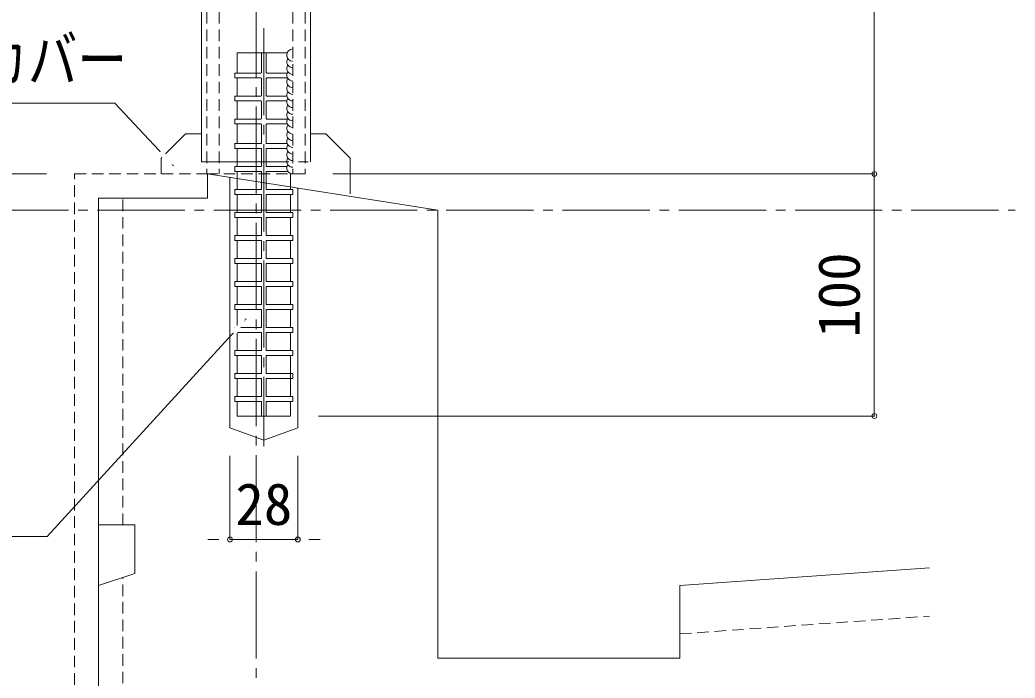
# Model space of a CAD drawing. Units: millimetres at full size. Extents: x -3475 to 3471, y -1129 to 1133.
# Drawn here: x 1725.3 to 2136.3, y -682.1 to -410.2 of the extents above; entities that cross this region are included whole.
import ezdxf
from ezdxf.enums import TextEntityAlignment as Align

# ---------------------------------------------------------------- set-up
doc = ezdxf.new("R2010")
doc.units = ezdxf.units.MM
doc.header["$LTSCALE"] = 4
doc.header["$PDMODE"] = 32
doc.header["$PDSIZE"] = 2
doc.linetypes.add('CHAIN2', pattern=[12, 9, -1, 1, -1])
doc.linetypes.add('DASHED1', pattern=[1.8, 1.2, -0.6])
for name, color, linetype, lineweight in [('0-0_0', 7, 'Continuous', 9), ('0-1_1手摺寸法', 3, 'Continuous', 9), ('0-5_2躯体隠れ', 6, 'DASHED1', 9), ('0-6_2躯体線', 4, 'Continuous', 5), ('0-7_3中心線', 2, 'CHAIN2', 9), ('1-0_KIJUN-A', 2, 'CHAIN2', 9), ('1-4_アンカー', 4, 'Continuous', 5)]:
    doc.layers.add(name, color=color, linetype=linetype, lineweight=lineweight)
doc.styles.add('ＭＳ ゴシック', font='')
doc.styles.get('ＭＳ ゴシック').set_extended_font_data('MS Gothic')

msp = doc.modelspace()

# ---------------------------------------------------------------- linework, layer by layer
at = {"layer": '0-0_0'}
for p, q in [((1845.346, 39.488), (1845.346, -468.757)), ((1800.346, -393.803), (1800.346, -468.757)), ((1783.719, -467.268), (1793.719, -457.268)), ((1800.346, -457.268), (1793.719, -457.268)), ((1845.346, -457.268), (1851.719, -457.268)), ((1861.719, -467.268), (1851.719, -457.268)), ((1783.719, -467.268), (1783.719, -473.803)), ((1861.719, -467.268), (1861.719, -482.073))]:
    msp.add_line(p, q, dxfattribs=at)
at = {"layer": '0-0_0', "linetype": 'CHAIN2'}
msp.add_line((1800.346, -468.757), (1845.346, -468.757), dxfattribs=at)
at = {"layer": '0-0_0'}
for points in [[(1788.719, -470.478), (1764.551, -444.627), (1661.122, -444.627)], [(1818.743, -533.624), (1736.552, -623.602), (1565.997, -623.602)]]:
    msp.add_lwpolyline(points, dxfattribs=at)
at = {"layer": '0-1_1手摺寸法'}
for p, q in [((2078.139, -473.803), (2078.139, 326.197)), ((2078.139, 321.597), (2078.139, -469.203)), ((1736.346, -473.803), (1401.279, -473.803)), ((1736.346, -473.803), (1401.279, -473.803)), ((1736.346, -473.803), (1458.994, -473.803)), ((1854.596, -473.803), (2078.139, -473.803)), ((1854.596, -473.803), (2078.139, -473.803)), ((2078.139, -573.803), (2078.139, -473.803)), ((2078.139, -478.403), (2078.139, -569.203)), ((1848.596, -573.803), (2078.139, -573.803)), ((1812.096, -590.208), (1812.096, -624.783)), ((1840.096, -590.208), (1840.096, -624.783)), ((1807.496, -624.783), (1802.896, -624.783)), ((1812.096, -624.783), (1840.096, -624.783)), ((1840.096, -624.783), (1812.096, -624.783)), ((1844.696, -624.783), (1849.296, -624.783))]:
    msp.add_line(p, q, dxfattribs=at)
for centre, start in [((1838.096, -424.701), 90), ((1838.096, -427.441), 147.231), ((1838.096, -430.18), 147.231), ((1838.096, -432.92), 147.231), ((1838.096, -435.659), 147.231), ((1838.096, -438.398), 147.231), ((1838.096, -441.138), 147.231), ((1838.096, -443.878), 147.231), ((1838.096, -446.617), 147.231), ((1838.096, -449.356), 147.231), ((1838.096, -452.096), 147.231), ((1838.096, -454.836), 147.231), ((1838.096, -457.575), 147.231), ((1838.096, -460.314), 147.231), ((1838.096, -463.054), 147.231), ((1838.096, -465.793), 147.231), ((1838.096, -468.533), 147.231), ((1838.096, -471.272), 147.231)]:
    msp.add_arc(centre, 2.531, start, 270, dxfattribs=at)
for p in [(2078.139, -473.803), (2078.139, -573.803), (1812.096, -624.783), (1840.096, -624.783)]:
    msp.add_point(p, dxfattribs=at)
at = {"layer": '0-5_2躯体隠れ'}
for p, q in [((1747.846, -828.803), (1747.846, -473.803)), ((1747.846, -473.803), (1802.846, -473.803)), ((1767.846, -618.803), (1767.846, -483.803)), ((1767.846, -813.803), (1767.846, -640.47)), ((1997.846, -663.803), (2100.872, -656.444))]:
    msp.add_line(p, q, dxfattribs=at)
at = {"layer": '0-6_2躯体線'}
for p, q in [((1815.096, -423.803), (1835.73, -423.803)), ((1815.096, -423.803), (1815.096, -432.171)), ((1825.096, -431.971), (1825.096, -423.803)), ((1827.096, -423.803), (1827.096, -431.971)), ((1814.096, -432.371), (1814.096, -433.971)), ((1814.296, -432.171), (1824.896, -432.171)), ((1814.296, -434.171), (1824.896, -434.171)), ((1815.096, -434.171), (1815.096, -441.671)), ((1825.096, -441.471), (1825.096, -434.371)), ((1827.096, -434.371), (1827.096, -441.471)), ((1827.296, -432.171), (1835.678, -432.171)), ((1827.296, -434.171), (1835.896, -434.171)), ((1814.096, -441.871), (1814.096, -443.471)), ((1814.296, -441.671), (1824.896, -441.671)), ((1814.296, -443.671), (1824.896, -443.671)), ((1815.096, -443.671), (1815.096, -451.171)), ((1827.296, -441.671), (1835.622, -441.671)), ((1827.296, -443.671), (1835.574, -443.671)), ((1825.096, -450.971), (1825.096, -443.871)), ((1827.096, -443.871), (1827.096, -450.971)), ((1814.096, -451.371), (1814.096, -452.971)), ((1814.296, -451.171), (1824.896, -451.171)), ((1827.296, -451.171), (1835.74, -451.171)), ((1814.296, -453.171), (1824.896, -453.171)), ((1815.096, -453.171), (1815.096, -461.303)), ((1825.096, -461.103), (1825.096, -453.371)), ((1827.096, -461.103), (1827.096, -453.371)), ((1827.296, -453.171), (1835.805, -453.171)), ((1814.096, -461.503), (1814.096, -463.103)), ((1814.296, -461.303), (1824.896, -461.303)), ((1814.296, -463.303), (1824.896, -463.303)), ((1815.096, -463.303), (1815.096, -470.803)), ((1825.096, -470.603), (1825.096, -463.503)), ((1827.096, -463.503), (1827.096, -470.603)), ((1827.296, -461.303), (1835.766, -461.303)), ((1827.296, -463.303), (1835.578, -463.303)), ((1814.096, -471.003), (1814.096, -472.603)), ((1814.296, -470.803), (1824.896, -470.803)), ((1827.296, -470.803), (1835.609, -470.803)), ((1802.846, -473.803), (1897.846, -488.803)), ((1802.846, -473.803), (1802.846, -483.803)), ((1812.096, -475.264), (1812.096, -578.708)), ((1814.296, -472.803), (1824.896, -472.803)), ((1815.096, -472.803), (1815.096, -480.303)), ((1825.096, -473.003), (1825.096, -480.103)), ((1827.096, -473.003), (1827.096, -480.103)), ((1827.296, -472.803), (1836.08, -472.803)), ((1837.096, -473.803), (1837.096, -480.303)), ((1814.096, -480.503), (1814.096, -482.103)), ((1814.296, -480.303), (1824.896, -480.303)), ((1827.296, -480.303), (1837.896, -480.303)), ((1838.096, -480.503), (1838.096, -482.103)), ((1840.096, -479.685), (1840.096, -578.708)), ((1757.846, -813.803), (1757.846, -483.803)), ((1757.846, -483.803), (1802.846, -483.803)), ((1814.296, -482.303), (1824.896, -482.303)), ((1815.096, -482.303), (1815.096, -489.803)), ((1825.096, -482.503), (1825.096, -489.603)), ((1827.096, -482.503), (1827.096, -489.603)), ((1827.296, -482.303), (1837.896, -482.303)), ((1837.096, -482.303), (1837.096, -489.803)), ((1897.846, -673.803), (1897.846, -488.803)), ((1814.096, -490.003), (1814.096, -491.603)), ((1814.296, -489.803), (1824.896, -489.803)), ((1814.296, -491.803), (1824.896, -491.803)), ((1815.096, -491.803), (1815.096, -499.303)), ((1825.096, -492.003), (1825.096, -499.103)), ((1827.096, -492.003), (1827.096, -499.103)), ((1827.296, -489.803), (1837.896, -489.803)), ((1827.296, -491.803), (1837.896, -491.803)), ((1837.096, -491.803), (1837.096, -499.303)), ((1838.096, -490.003), (1838.096, -491.603)), ((1814.096, -499.503), (1814.096, -501.103)), ((1814.296, -499.303), (1824.896, -499.303)), ((1814.296, -501.303), (1824.896, -501.303)), ((1815.096, -501.303), (1815.096, -508.803)), ((1827.296, -499.303), (1837.896, -499.303)), ((1827.296, -501.303), (1837.896, -501.303)), ((1837.096, -501.303), (1837.096, -508.803)), ((1838.096, -499.503), (1838.096, -501.103)), ((1825.096, -501.503), (1825.096, -508.603)), ((1827.096, -501.503), (1827.096, -508.603)), ((1814.096, -509.003), (1814.096, -510.603)), ((1814.296, -508.803), (1824.896, -508.803)), ((1827.296, -508.803), (1837.896, -508.803)), ((1838.096, -509.003), (1838.096, -510.603)), ((1814.296, -510.803), (1824.896, -510.803)), ((1815.096, -510.803), (1815.096, -518.303)), ((1825.096, -511.003), (1825.096, -518.103)), ((1827.096, -511.003), (1827.096, -518.103)), ((1827.296, -510.803), (1837.896, -510.803)), ((1837.096, -510.803), (1837.096, -518.303)), ((1814.096, -518.503), (1814.096, -520.103)), ((1814.296, -518.303), (1824.896, -518.303)), ((1814.296, -520.303), (1824.896, -520.303)), ((1815.096, -520.303), (1815.096, -527.803)), ((1825.096, -520.503), (1825.096, -527.603)), ((1827.096, -520.503), (1827.096, -527.603)), ((1827.296, -518.303), (1837.896, -518.303)), ((1827.296, -520.303), (1837.896, -520.303)), ((1837.096, -520.303), (1837.096, -527.803)), ((1838.096, -518.503), (1838.096, -520.103)), ((1814.096, -528.003), (1814.096, -529.603)), ((1814.296, -527.803), (1824.896, -527.803)), ((1814.296, -529.803), (1824.896, -529.803)), ((1815.096, -529.803), (1815.096, -537.303)), ((1825.096, -530.003), (1825.096, -537.103)), ((1827.096, -530.003), (1827.096, -537.103)), ((1827.296, -527.803), (1837.896, -527.803)), ((1827.296, -529.803), (1837.896, -529.803)), ((1837.096, -529.803), (1837.096, -537.303)), ((1838.096, -528.003), (1838.096, -529.603)), ((1814.096, -537.503), (1814.096, -539.103)), ((1814.296, -537.303), (1824.896, -537.303)), ((1827.296, -537.303), (1837.896, -537.303)), ((1838.096, -537.503), (1838.096, -539.103)), ((1814.296, -539.303), (1824.896, -539.303)), ((1815.096, -539.303), (1815.096, -546.803)), ((1825.096, -539.503), (1825.096, -546.603)), ((1827.096, -539.503), (1827.096, -546.603)), ((1827.296, -539.303), (1837.896, -539.303)), ((1837.096, -539.303), (1837.096, -546.803)), ((1814.096, -547.003), (1814.096, -548.603)), ((1814.296, -546.803), (1824.896, -546.803)), ((1814.296, -548.803), (1824.896, -548.803)), ((1815.096, -548.803), (1815.096, -556.303)), ((1825.096, -549.003), (1825.096, -556.103)), ((1827.096, -549.003), (1827.096, -556.103)), ((1827.296, -546.803), (1837.896, -546.803)), ((1827.296, -548.803), (1837.896, -548.803)), ((1837.096, -548.803), (1837.096, -565.803)), ((1838.096, -547.003), (1838.096, -548.603)), ((1814.096, -556.503), (1814.096, -558.103)), ((1814.296, -556.303), (1824.896, -556.303)), ((1814.296, -558.303), (1824.896, -558.303)), ((1815.096, -558.303), (1815.096, -565.803)), ((1825.096, -558.503), (1825.096, -565.603)), ((1827.096, -558.503), (1827.096, -565.603)), ((1827.296, -556.303), (1837.896, -556.303)), ((1827.296, -558.303), (1837.896, -558.303)), ((1838.096, -556.503), (1838.096, -558.103)), ((1814.096, -566.003), (1814.096, -567.603)), ((1814.296, -565.803), (1824.896, -565.803)), ((1827.296, -565.803), (1837.896, -565.803)), ((1838.096, -566.003), (1838.096, -567.603)), ((1814.296, -567.803), (1824.896, -567.803)), ((1815.096, -567.803), (1815.096, -573.803)), ((1825.096, -568.003), (1825.096, -573.803)), ((1827.096, -568.003), (1827.096, -573.803)), ((1827.296, -567.803), (1837.896, -567.803)), ((1837.096, -567.803), (1837.096, -573.803)), ((1815.096, -573.803), (1837.096, -573.803)), ((1826.096, -583.803), (1812.096, -578.708)), ((1826.096, -583.803), (1840.096, -578.708)), ((1757.846, -618.803), (1772.846, -618.803)), ((1772.846, -638.803), (1772.846, -618.803)), ((1997.846, -643.803), (2100.872, -636.444)), ((1757.846, -643.803), (1772.846, -638.803))]:
    msp.add_line(p, q, dxfattribs=at)
msp.add_lwpolyline([(1897.846, -673.803), (1997.846, -673.803), (1997.846, -643.803)], dxfattribs=at)
for centre, start, end in [((1814.296, -432.371), 90, 180), ((1814.296, -433.971), 180, 270), ((1824.896, -431.971), 270, 0), ((1824.896, -434.371), 0, 90), ((1827.296, -431.971), 180, 270), ((1827.296, -434.371), 90, 180), ((1814.296, -441.871), 90, 180), ((1814.296, -443.471), 180, 270), ((1824.896, -441.471), 270, 0), ((1824.896, -443.871), 0, 90), ((1827.296, -441.471), 180, 270), ((1827.296, -443.871), 90, 180), ((1814.296, -451.371), 90, 180), ((1824.896, -450.971), 270, 0), ((1827.296, -450.971), 180, 270), ((1814.296, -452.971), 180, 270), ((1824.896, -453.371), 0, 90), ((1827.296, -453.371), 90, 180), ((1814.296, -461.503), 90, 180), ((1814.296, -463.103), 180, 270), ((1824.896, -461.103), 270, 0), ((1824.896, -463.503), 0, 90), ((1827.296, -461.103), 180, 270), ((1827.296, -463.503), 90, 180), ((1814.296, -471.003), 90, 180), ((1824.896, -470.603), 270, 0), ((1827.296, -470.603), 180, 270), ((1814.296, -472.603), 180, 270), ((1824.896, -473.003), 0, 90), ((1827.296, -473.003), 90, 180), ((1814.296, -480.503), 90, 180), ((1824.896, -480.103), 270, 0), ((1827.296, -480.103), 180, 270), ((1837.896, -480.503), 0, 90), ((1814.296, -482.103), 180, 270), ((1824.896, -482.503), 0, 90), ((1827.296, -482.503), 90, 180), ((1837.896, -482.103), 270, 0), ((1814.296, -490.003), 90, 180), ((1814.296, -491.603), 180, 270), ((1824.896, -489.603), 270, 0), ((1824.896, -492.003), 0, 90), ((1827.296, -489.603), 180, 270), ((1827.296, -492.003), 90, 180), ((1837.896, -490.003), 0, 90), ((1837.896, -491.603), 270, 0), ((1814.296, -499.503), 90, 180), ((1814.296, -501.103), 180, 270), ((1824.896, -499.103), 270, 0), ((1824.896, -501.503), 0, 90), ((1827.296, -499.103), 180, 270), ((1827.296, -501.503), 90, 180), ((1837.896, -499.503), 0, 90), ((1837.896, -501.103), 270, 0), ((1814.296, -509.003), 90, 180), ((1824.896, -508.603), 270, 0), ((1827.296, -508.603), 180, 270), ((1837.896, -509.003), 0, 90), ((1814.296, -510.603), 180, 270), ((1824.896, -511.003), 0, 90), ((1827.296, -511.003), 90, 180), ((1837.896, -510.603), 270, 0), ((1814.296, -518.503), 90, 180), ((1814.296, -520.103), 180, 270), ((1824.896, -518.103), 270, 0), ((1824.896, -520.503), 0, 90), ((1827.296, -518.103), 180, 270), ((1827.296, -520.503), 90, 180), ((1837.896, -518.503), 0, 90), ((1837.896, -520.103), 270, 0), ((1814.296, -528.003), 90, 180), ((1814.296, -529.603), 180, 270), ((1824.896, -527.603), 270, 0), ((1824.896, -530.003), 0, 90), ((1827.296, -527.603), 180, 270), ((1827.296, -530.003), 90, 180), ((1837.896, -528.003), 0, 90), ((1837.896, -529.603), 270, 0), ((1814.296, -537.503), 90, 180), ((1824.896, -537.103), 270, 0), ((1827.296, -537.103), 180, 270), ((1837.896, -537.503), 0, 90), ((1814.296, -539.103), 180, 270), ((1824.896, -539.503), 0, 90), ((1827.296, -539.503), 90, 180), ((1837.896, -539.103), 270, 0), ((1814.296, -547.003), 90, 180), ((1814.296, -548.603), 180, 270), ((1824.896, -546.603), 270, 0), ((1824.896, -549.003), 0, 90), ((1827.296, -546.603), 180, 270), ((1827.296, -549.003), 90, 180), ((1837.896, -547.003), 0, 90), ((1837.896, -548.603), 270, 0), ((1814.296, -556.503), 90, 180), ((1814.296, -558.103), 180, 270), ((1824.896, -556.103), 270, 0), ((1824.896, -558.503), 0, 90), ((1827.296, -556.103), 180, 270), ((1827.296, -558.503), 90, 180), ((1837.896, -556.503), 0, 90), ((1837.896, -558.103), 270, 0), ((1814.296, -566.003), 90, 180), ((1824.896, -565.603), 270, 0), ((1827.296, -565.603), 180, 270), ((1837.896, -566.003), 0, 90), ((1814.296, -567.603), 180, 270), ((1824.896, -568.003), 0, 90), ((1827.296, -568.003), 90, 180), ((1837.896, -567.603), 270, 0)]:
    msp.add_arc(centre, 0.2, start, end, dxfattribs=at)
at = {"layer": '0-7_3中心線'}
for p, q in [((1822.846, 658.045), (1822.846, -886.927)), ((1826.096, -413.563), (1826.096, -586.202))]:
    msp.add_line(p, q, dxfattribs=at)
at = {"layer": '1-0_KIJUN-A'}
msp.add_line((509.42, -488.803), (2136.273, -488.803), dxfattribs=at)
at = {"layer": '1-4_アンカー', "linetype": 'DASHED1'}
for p, q in [((1802.596, 39.488), (1802.596, -473.803)), ((1807.596, 39.488), (1807.596, -473.803)), ((1838.096, 39.488), (1838.096, -473.803)), ((1843.096, 39.488), (1843.096, -473.803)), ((1843.096, -473.803), (1802.596, -473.803))]:
    msp.add_line(p, q, dxfattribs=at)

# ---------------------------------------------------------------- texts
at = {"layer": '0-0_0', "style": 'ＭＳ ゴシック', "width": 0.8}
msp.add_text('足元カバー', height=18.77, dxfattribs=at).set_placement((1667.162, -441.484), align=Align.BOTTOM_LEFT)
at = {"layer": '0-1_1手摺寸法', "style": 'ＭＳ ゴシック'}
msp.add_text('100', height=17.27, rotation=90, dxfattribs=at).set_placement((2077.32, -541.467), align=Align.BOTTOM_LEFT)
msp.add_text('28', height=17.27, dxfattribs=at).set_placement((1814.32, -623.964), align=Align.BOTTOM_LEFT)

# ---------------------------------------------------------------- next in the draw order: wipeouts: each hides what was drawn before it
for points in [[(1782.324, -465.671), (1784.353, -463.774), (1788.719, -470.478), (1788.719, -470.478)], [(1814.455, -540.378), (1812.404, -538.504), (1818.743, -533.624), (1818.743, -533.624)]]:
    msp.add_wipeout(points)

doc.saveas('drawing.dxf')
